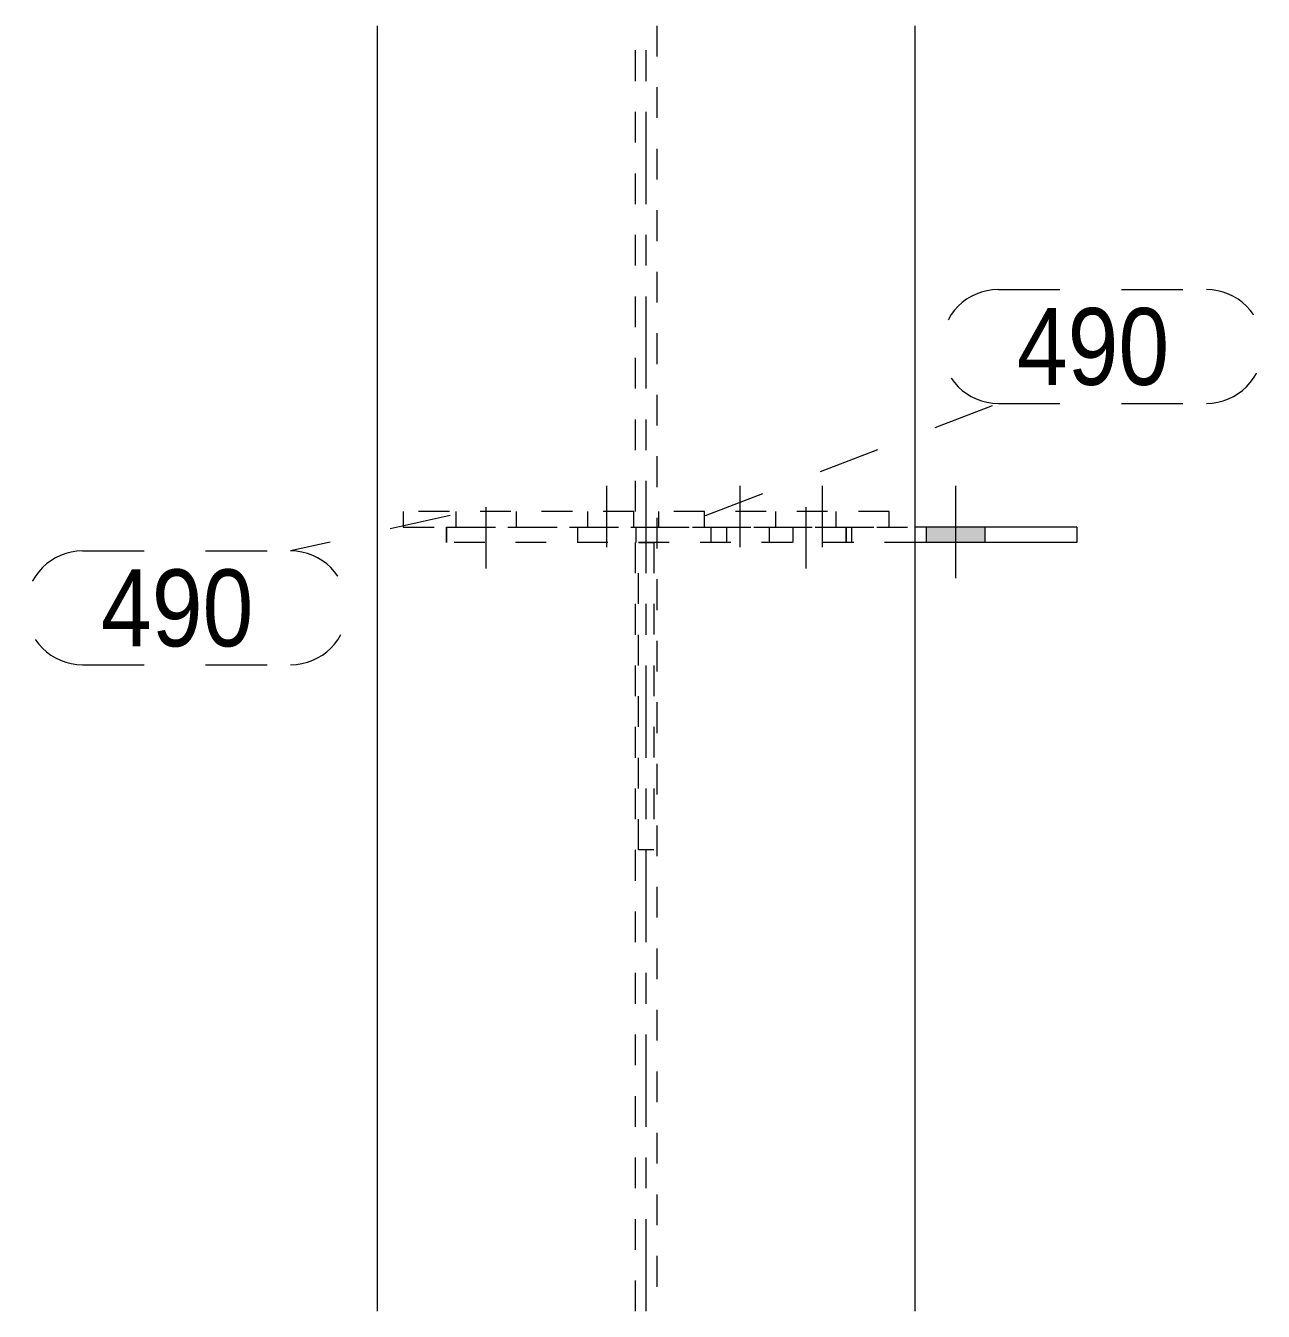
# Model space of a CAD drawing. Header units: millimetres. Extents: x 2 to 579, y 0 to 825.
# Drawn here: x 66.27 to 106.52, y 557.92 to 599.72 of the extents above; entities that cross this region are included whole.
import ezdxf

# ---------------------------------------------------------------- set-up
doc = ezdxf.new("R2010")
doc.units = ezdxf.units.MM
for name, pattern in [('XKITLINE00', [0]), ('XKITLINE01', [4, 1, -1, 1, -1]), ('XKITLINE02', [4, 2, -2]), ('XKITLINE03', [6, 3, -1, 1, -1])]:
    doc.linetypes.add(name, pattern=pattern)
for name, color, linetype, lineweight in [('Bolt', 3, 'Continuous', 0), ('Part', 2, 'Continuous', 0), ('PartMark', 7, 'Continuous', 0)]:
    doc.layers.add(name, color=color, linetype=linetype, lineweight=lineweight)
doc.styles.add('ARIAL', font='ARIAL.TTF')

# ---------------------------------------------------------------- blocks, each defined once
blk = doc.blocks.new('*A54')
at = {"layer": 'Bolt'}
blk.add_hatch(color=3, dxfattribs=at).paths.add_polyline_path([(97.459, 583.415), (97.459, 582.915), (95.557, 582.915), (95.557, 583.415)], flags=17)
at = {"layer": 'Bolt', "color": 3, "linetype": 'XKITLINE02', "lineweight": 0}
for p, q in [((85.161, 584.755), (85.161, 581.755)), ((89.498, 584.755), (89.498, 581.755)), ((92.171, 584.755), (92.171, 581.755)), ((84.211, 583.415), (84.211, 582.915)), ((86.112, 583.415), (86.112, 582.915)), ((88.547, 583.415), (88.547, 582.915)), ((90.448, 583.415), (90.448, 582.915)), ((91.221, 583.415), (91.221, 582.915)), ((93.122, 583.415), (93.122, 582.915))]:
    blk.add_line(p, q, dxfattribs=at)
at = {"layer": 'Bolt', "color": 3, "linetype": 'XKITLINE00', "lineweight": 0}
for p, q in [((96.508, 584.755), (96.508, 581.755)), ((95.557, 583.415), (95.557, 582.915)), ((97.459, 583.415), (97.459, 582.915))]:
    blk.add_line(p, q, dxfattribs=at)
blk = doc.blocks.new('*A55')
at = {"layer": 'Bolt', "color": 3, "linetype": 'XKITLINE02', "lineweight": 0}
for p, q in [((81.25, 582.065), (81.25, 585.065)), ((80.268, 583.415), (80.268, 583.915)), ((82.232, 583.415), (82.232, 583.915))]:
    blk.add_line(p, q, dxfattribs=at)
blk = doc.blocks.new('*A56')
at = {"layer": 'Bolt', "color": 3, "linetype": 'XKITLINE02', "lineweight": 0}
for p, q in [((91.65, 582.065), (91.65, 585.065)), ((90.668, 583.415), (90.668, 583.915)), ((92.632, 583.415), (92.632, 583.915))]:
    blk.add_line(p, q, dxfattribs=at)
blk = doc.blocks.new('*A60')
at = {"layer": 'Part', "color": 2, "linetype": 'XKITLINE00', "lineweight": 0}
for p, q in [((77.7, 599.715), (77.7, 557.915)), ((95.2, 557.915), (95.2, 599.715))]:
    blk.add_line(p, q, dxfattribs=at)
at = {"layer": 'Part', "color": 7, "linetype": 'XKITLINE01', "lineweight": 0}
for p, q in [((86.1, 557.915), (86.1, 599.715)), ((86.8, 599.715), (86.8, 557.915))]:
    blk.add_line(p, q, dxfattribs=at)
at = {"layer": 'Part', "color": 7, "linetype": 'XKITLINE03', "lineweight": 0}
blk.add_line((86.45, 557.915), (86.45, 599.715), dxfattribs=at)
blk = doc.blocks.new('*A76')
at = {"layer": 'Part', "color": 7, "linetype": 'XKITLINE01', "lineweight": 0}
for p, q in [((86.2, 572.915), (86.2, 582.916)), ((86.2, 582.916), (86.7, 582.916)), ((86.2, 582.915), (86.7, 582.915)), ((86.7, 582.916), (86.7, 572.915)), ((86.7, 572.915), (86.2, 572.915))]:
    blk.add_line(p, q, dxfattribs=at)
blk = doc.blocks.new('*A77')
at = {"layer": 'Part', "color": 7, "linetype": 'XKITLINE01', "lineweight": 0}
for p, q in [((79.95, 583.415), (79.95, 582.915)), ((79.95, 582.915), (79.95, 583.415)), ((79.95, 583.415), (95.2, 583.415)), ((89.071, 582.915), (89.071, 583.415)), ((92.95, 583.415), (92.95, 582.915)), ((92.95, 582.915), (92.95, 583.415)), ((95.2, 582.915), (79.95, 582.915))]:
    blk.add_line(p, q, dxfattribs=at)
at = {"layer": 'Part', "color": 2, "linetype": 'XKITLINE00', "lineweight": 0}
for p, q in [((100.453, 583.415), (95.2, 583.415)), ((100.453, 583.415), (100.453, 582.915)), ((100.453, 582.915), (95.2, 582.915))]:
    blk.add_line(p, q, dxfattribs=at)
blk = doc.blocks.new('*A78')
at = {"layer": 'Part', "color": 7, "linetype": 'XKITLINE01', "lineweight": 0}
for p, q in [((86.05, 583.915), (78.55, 583.915)), ((78.55, 583.915), (78.55, 583.415)), ((84.55, 583.415), (84.55, 583.915)), ((86.05, 583.415), (86.05, 583.915)), ((78.55, 583.415), (86.05, 583.415))]:
    blk.add_line(p, q, dxfattribs=at)
blk = doc.blocks.new('*A79')
at = {"layer": 'Part', "color": 7, "linetype": 'XKITLINE01', "lineweight": 0}
for p, q in [((94.35, 583.915), (86.85, 583.915)), ((86.85, 583.915), (86.85, 583.415)), ((88.35, 583.415), (88.35, 583.915)), ((94.35, 583.415), (94.35, 583.915)), ((86.85, 583.415), (94.35, 583.415))]:
    blk.add_line(p, q, dxfattribs=at)
blk = doc.blocks.new('*A204')
at = {"layer": 'PartMark', "color": 7, "linetype": 'XKITLINE02', "lineweight": 0}
for p, q in [((97.905, 591.136), (104.668, 591.136)), ((88.379, 583.786), (97.905, 587.436)), ((97.905, 587.436), (104.668, 587.436))]:
    blk.add_line(p, q, dxfattribs=at)
for centre, start, end in [((97.905, 589.286), 90, 270), ((104.668, 589.286), 270, 90)]:
    blk.add_arc(centre, 1.85, start, end, dxfattribs=at)
at = {"layer": 'PartMark', "color": 3, "style": 'ARIAL', "width": 0.85}
blk.add_text('490', height=2.5, dxfattribs=at).set_placement((98.505, 588.036))
blk = doc.blocks.new('*A205')
at = {"layer": 'PartMark', "color": 7, "linetype": 'XKITLINE02', "lineweight": 0}
for p, q in [((80.079, 583.786), (74.883, 582.636)), ((68.121, 582.636), (74.883, 582.636)), ((68.121, 578.936), (74.883, 578.936))]:
    blk.add_line(p, q, dxfattribs=at)
for centre, start, end in [((68.121, 580.786), 90, 270), ((74.883, 580.786), 270, 90)]:
    blk.add_arc(centre, 1.85, start, end, dxfattribs=at)
at = {"layer": 'PartMark', "color": 3, "style": 'ARIAL', "width": 0.85}
blk.add_text('490', height=2.5, dxfattribs=at).set_placement((68.721, 579.536))

msp = doc.modelspace()

# ---------------------------------------------------------------- block references
at = {"lineweight": 0}
for name in ['*A204', '*A55', '*A56', '*A54', '*A205', '*A78', '*A79', '*A77', '*A76']:
    msp.add_blockref(name, (0, 0), dxfattribs=at)
at = {"layer": 'Part', "lineweight": 0}
msp.add_blockref('*A60', (0, 0), dxfattribs=at)

doc.saveas('drawing.dxf')
